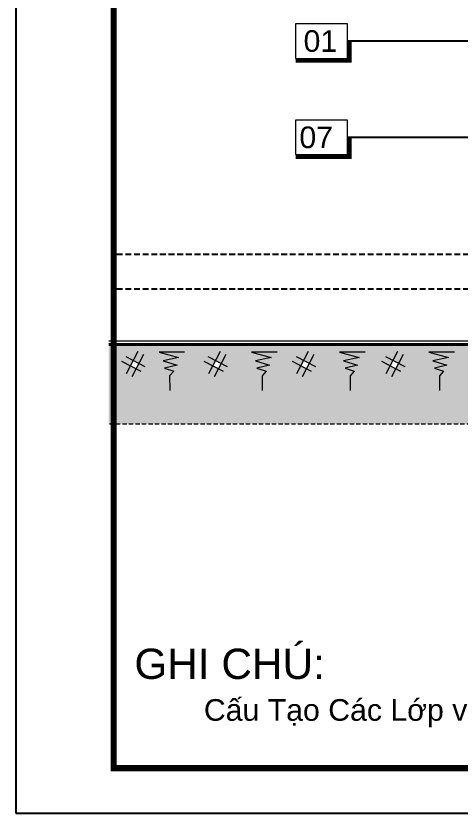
# Model space of a CAD drawing. Header units: millimetres. Extents: x -229618 to 2906, y -178063 to 96806.
# Drawn here: x -217616 to -213770, y -155647 to -148736 of the extents above; entities that cross this region are included whole.
import ezdxf
from ezdxf.enums import TextEntityAlignment as Align

# ---------------------------------------------------------------- set-up
doc = ezdxf.new("R2010")
doc.units = ezdxf.units.MM
doc.header["$LTSCALE"] = 200
doc.header["$MEASUREMENT"] = 0
doc.linetypes.add('CENTER', pattern=[2, 1.25, -0.25, 0.25, -0.25])
doc.linetypes.add('DASHED2', pattern=[0.375, 0.25, -0.125])
doc.layers.get('0').update_dxf_attribs({"color": 95, "linetype": 'CONTINUOUS'})
doc.layers.get('DEFPOINTS').update_dxf_attribs({"linetype": 'CONTINUOUS'})
for name, color, linetype, lineweight in [('cat', 1, 'CONTINUOUS', 40), ('hatch', 250, 'CONTINUOUS', 5), ('nho', 252, 'CONTINUOUS', 15), ('thay', 7, 'CONTINUOUS', 18)]:
    doc.layers.add(name, color=color, linetype=linetype, lineweight=lineweight)
for name, color, linetype in [('CUA', 145, 'CONTINUOUS'), ('DIM', 251, 'CONTINUOUS'), ('KHUNGTEN', 7, 'CONTINUOUS'), ('TEXT', 33, 'CONTINUOUS'), ('TRUC', 251, 'CENTER')]:
    doc.layers.add(name, color=color, linetype=linetype)
doc.layers.add('in', color=203, linetype='CONTINUOUS', lineweight=5, plot=False)
doc.styles.add('Aria H iso', font='Vharial_0.ttf')
doc.styles.add('Scale', font='vnsimli.shx', dxfattribs={"width": 0.65, "bigfont": 'bigfont.shx'})
doc.dimstyles.new('Scale', dxfattribs={"dimscale": 75, "dimtxt": 2, "dimasz": 1, "dimexe": 1.6, "dimexo": 0, "dimgap": 0.8, "dimtad": 1, "dimdec": 0, "dimzin": 0, "dimdsep": 46, "dimtxsty": 'Scale', "dimblk": 'ARCHTICK', "dimcen": 0.1, "dimdle": 1, "dimclrd": 256, "dimclre": 256, "dimclrt": 3, "dimadec": 0, "dimazin": 0, "dimtfac": 1, "dimtdec": 0, "dimtix": 1, "dimtmove": 2, "dimatfit": 3, "dimldrblk": 'ARCHTICK', "dimfxl": 0, "dimtolj": 1, "dimtzin": 0, "dimarcsym": 0})

# ---------------------------------------------------------------- blocks, each defined once
blk = doc.blocks.new('KhungA3')
at = {"layer": 'DEFPOINTS', "color": 8}
blk.add_lwpolyline([(-3.738, 3.813), (416.305, 3.813), (416.305, 300.813), (-3.738, 300.813)], close=True, dxfattribs=at)
at = {"layer": 'KHUNGTEN', "color": 4, "const_width": 0.724}
blk.add_lwpolyline([(7.542, 8.987), (411.131, 8.987), (411.131, 295.639), (7.542, 295.639)], close=True, dxfattribs=at)
blk = doc.blocks.new('nendat')
at = {"layer": 'hatch', "linetype": 'Continuous'}
for p, q in [((-40.9, 77.9), (60.5, -115.2)), ((7.2, 103.2), (108.6, -90)), ((-56.8, -29.8), (110.3, 57.9)), ((-21.9, -70.2), (145.2, 17.5))]:
    blk.add_line(p, q, dxfattribs=at)
blk = doc.blocks.new('vld')
at = {"layer": 'thay'}
blk.add_lwpolyline([(-15232, -5082), (0, -5082), (0, 5082), (-15232, 5082)], close=True, dxfattribs=at)
at = {"layer": 'thay', "color": 1, "ltscale": 600, "const_width": 1270}
blk.add_lwpolyline([(635, 140), (635, -5717), (-15232, -5717)], dxfattribs=at)
at = {"layer": 'TEXT', "style": 'Aria H iso'}
blk.add_attdef('1', text='', height=6350, dxfattribs=at).set_placement((-7944, -3167), align=Align.CENTER)
blk = doc.blocks.new('_ArchTick')
at = {"color": 0, "linetype": 'ByBlock', "const_width": 0.15}
blk.add_lwpolyline([(-0.5, -0.5), (0.5, 0.5)], dxfattribs=at)

msp = doc.modelspace()

# ---------------------------------------------------------------- hatches: boundary and pattern name
at = {"layer": 'hatch', "linetype": 'DASHED2', "ltscale": 0.75}
h = msp.add_hatch(dxfattribs=at)
h.set_pattern_fill('AR-CONC', color=251, scale=50, style=0)
h.set_pattern_definition([(130, (-203040.36, -152274.86), (-358.63, -31.376), [37.5, -412.5]), (185, (-203040.36, -152274.86), (69.376, 376.096), [30, -330]), (79.5486, (-203070.25, -152277.48), (-289.255, 344.72), [31.87, -350.571]), (133.8158, (-203040.36, -152174.86), (-533.62, -82.76), [56.25, -618.75]), (83.3644, (-203084.83, -152181.76), (-467.331, 487.059), [47.805, -525.856]), (188.816, (-203040.36, -152174.86), (-467.33, 487.06), [45, -495]), (159, (-203090.36, -152199.86), (-298.4535, -201.3094), [37.5, -412.5]), (214, (-203090.36, -152199.86), (-121.658, 362.575), [30, -330]), (108.5486, (-203115.23, -152216.64), (-420.111, 161.265), [31.87, -350.571]), (142.5, (-203040.36, -152274.86), (-6.0799, 166.4469), [0, -326, 0, -335, 0, -331.25]), (172.5, (-203040.36, -152274.86), (-131.5348, 197.2059), [0, -191, 0, -318.5, 0, -126.25]), (212.5, (-202928.86, -152274.86), (-266.9112, -11.2774), [0, -125, 0, -390, 0, -517.5]), (222.5, (-202878.86, -152274.86), (-291.593, 50.0525), [0, -162.5, 0, -259, 0, -367.5])])
h.paths.add_polyline_path([(-208079.1, -151749.1), (-208127.3, -151723.8), (-208151.4, -151769.9), (-208103.3, -151795.1)], flags=16)
h.paths.add_polyline_path([(-208890.2, -151723.8), (-208914.3, -151769.9), (-208866.2, -151795.1), (-208842.1, -151749.1)], flags=16)
h.paths.add_polyline_path([(-207365.8, -151769.9), (-207317.7, -151795.1), (-207293.5, -151749.1), (-207341.7, -151723.8)], flags=16)
h.paths.add_polyline_path([(-209690.9, -151723.8), (-209715, -151769.9), (-209666.9, -151795.1), (-209642.8, -151749.1)], flags=16)
h.paths.add_polyline_path([(-206517, -151795.1), (-206492.8, -151749.1), (-206541, -151723.8), (-206565.1, -151769.9)], flags=16)
h.paths.add_polyline_path([(-210476.5, -151723.8), (-210500.6, -151769.9), (-210452.5, -151795.1), (-210428.4, -151749.1)], flags=16)
h.paths.add_polyline_path([(-205754.1, -151795.1), (-205729.9, -151749.1), (-205778, -151723.8), (-205802.2, -151769.9)], flags=16)
h.paths.add_polyline_path([(-211239.4, -151723.8), (-211263.6, -151769.9), (-211215.5, -151795.1), (-211191.3, -151749.1)], flags=16)
h.paths.add_polyline_path([(-204980.2, -151795.1), (-204956, -151749.1), (-205004.1, -151723.8), (-205028.3, -151769.9)], flags=16)
h.paths.add_polyline_path([(-212002.4, -151723.8), (-212026.5, -151769.9), (-211978.4, -151795.1), (-211954.2, -151749.1)], flags=16)
h.paths.add_polyline_path([(-204217.2, -151795.1), (-204193.1, -151749.1), (-204241.2, -151723.8), (-204265.4, -151769.9)], flags=16)
h.paths.add_polyline_path([(-212803.1, -151723.8), (-212827.2, -151769.9), (-212779.1, -151795.1), (-212754.9, -151749.1)], flags=16)
h.paths.add_polyline_path([(-203431.6, -151795.1), (-203407.5, -151749.1), (-203455.6, -151723.8), (-203479.8, -151769.9)], flags=16)
h.paths.add_polyline_path([(-213588.6, -151723.8), (-213612.8, -151769.9), (-213564.7, -151795.1), (-213540.5, -151749.1)], flags=16)
h.paths.add_polyline_path([(-214351.6, -151723.8), (-214375.7, -151769.9), (-214327.6, -151795.1), (-214303.5, -151749.1)], flags=16)
h.paths.add_polyline_path([(-215125.5, -151723.8), (-215149.6, -151769.9), (-215101.5, -151795.1), (-215077.3, -151749.1)], flags=16)
h.paths.add_polyline_path([(-215888.4, -151723.8), (-215912.6, -151769.9), (-215864.4, -151795.1), (-215840.3, -151749.1)], flags=16)
h.paths.add_polyline_path([(-216601.1, -151723.8), (-216625.2, -151769.9), (-216577.1, -151795.1), (-216552.9, -151749.1)], flags=16)
h.paths.add_polyline_path([(-213010.4, -151584.9), (-213010.4, -152274.9), (-216813, -152274.9), (-216813, -151584.9)])
h.paths.add_polyline_path([(-212790.4, -152274.9), (-212790.4, -151584.9), (-203260.4, -151584.9), (-203260.4, -152274.9)])

# ---------------------------------------------------------------- linework, layer by layer
at = {"layer": 'cat', "linetype": 'Continuous'}
msp.add_line((-213010.4, -151584.9), (-216813, -151584.9), dxfattribs=at)
at = {"layer": 'hatch', "color": 251, "linetype": 'DASHED2', "ltscale": 0.75}
msp.add_line((-189993.8, -152274.9), (-216813, -152274.9), dxfattribs=at)
at = {"layer": 'in', "linetype": 'Continuous'}
msp.add_lwpolyline([(-217616.4, -155646.6), (-186113.1, -155646.6), (-186113.1, -133371.6), (-217616.4, -133371.6)], close=True, dxfattribs=at)
at = {"layer": 'nho', "linetype": 'Continuous'}
for points in [[(-216156.1, -151651.9), (-216377.3, -151651.9), (-216207.5, -151696.9), (-216342, -151727.1), (-216221, -151764.8), (-216330, -151790.9), (-216249.9, -151816.4), (-216285.1, -151856.4), (-216284.1, -151983.3)], [(-215355.4, -151651.9), (-215576.6, -151651.9), (-215406.8, -151696.9), (-215541.2, -151727.1), (-215420.3, -151764.8), (-215529.3, -151790.9), (-215449.2, -151816.4), (-215484.4, -151856.4), (-215483.4, -151983.3)], [(-214592.5, -151651.9), (-214813.7, -151651.9), (-214643.8, -151696.9), (-214778.3, -151727.1), (-214657.4, -151764.8), (-214766.3, -151790.9), (-214686.2, -151816.4), (-214721.5, -151856.4), (-214720.5, -151983.3)], [(-213818.6, -151651.9), (-214039.8, -151651.9), (-213869.9, -151696.9), (-214004.4, -151727.1), (-213883.5, -151764.8), (-213992.5, -151790.9), (-213912.3, -151816.4), (-213947.6, -151856.4), (-213946.6, -151983.3)]]:
    msp.add_lwpolyline(points, dxfattribs=at)
at = {"layer": 'thay', "linetype": 'Continuous'}
msp.add_line((-213010.4, -151554.9), (-216813, -151554.9), dxfattribs=at)
at = {"layer": 'TRUC', "linetype": 'DASHED2'}
for p, q in [((-189993.8, -150804.9), (-216770.4, -150804.9)), ((-189993.8, -151104.9), (-216770.4, -151104.9))]:
    msp.add_line(p, q, dxfattribs=at)

# ---------------------------------------------------------------- block references
at = {"layer": 'CUA'}
ref = msp.add_blockref('vld', (-214745.3, -148954.2), dxfattribs=dict(at, xscale=0.02952755894511938, yscale=0.02952755894511938, zscale=0.0295275590551172))
ref.add_attrib('1', '01', dxfattribs={"layer": 'TEXT', "height": 187.5, "style": 'Aria H iso'}).set_placement((-214979.6, -149047.7), align=Align.CENTER)
ref = msp.add_blockref('vld', (-214745.3, -149788.9), dxfattribs=dict(at, xscale=0.02952755894511938, yscale=0.02952755894511938, zscale=0.0295275590551172))
ref.add_attrib('1', '07', dxfattribs={"layer": 'TEXT', "height": 187.5, "style": 'Aria H iso'}).set_placement((-215015.8, -149882.4), align=Align.CENTER)
at = {"layer": 'hatch', "linetype": 'Continuous', "xscale": -1}
for p in [(-216552.9, -151749.1), (-215840.3, -151749.1), (-215077.3, -151749.1), (-214303.5, -151749.1)]:
    msp.add_blockref('nendat', p, dxfattribs=at)
at = {"layer": 'KHUNGTEN', "xscale": 75, "yscale": 75, "zscale": 75.00000000000009}
msp.add_blockref('KhungA3', (-217336, -155932.6), dxfattribs=at)

# ---------------------------------------------------------------- texts
at = {"layer": 'TEXT', "insert": (-216590.5, -154221.5), "char_height": 150.4011, "width": 9083.162, "attachment_point": 1, "style": 'Aria H iso'}
msp.add_mtext('{\\H1.745x;ghi chó: \\P\\f.VnArial|b0|i0|c0|p34;\\H0.7143x;^ICÊu T¹o C¸c Líp vËt liÖu trªn mÆt ®øng:                            ... xem KT-00}', dxfattribs=at)

# ---------------------------------------------------------------- leaders
at = {"layer": 'DIM', "linetype": 'Continuous', "ltscale": 8}
for points in [[(-211947.9, -148954.2), (-214742.3, -148954.2)], [(-211947.9, -149788.9), (-214742.3, -149788.9)]]:
    msp.add_leader(points, dimstyle='Scale', override={"dimasz": 5, "dimldrblk": 'DotSmall'}, dxfattribs=at)

doc.saveas('drawing.dxf')
